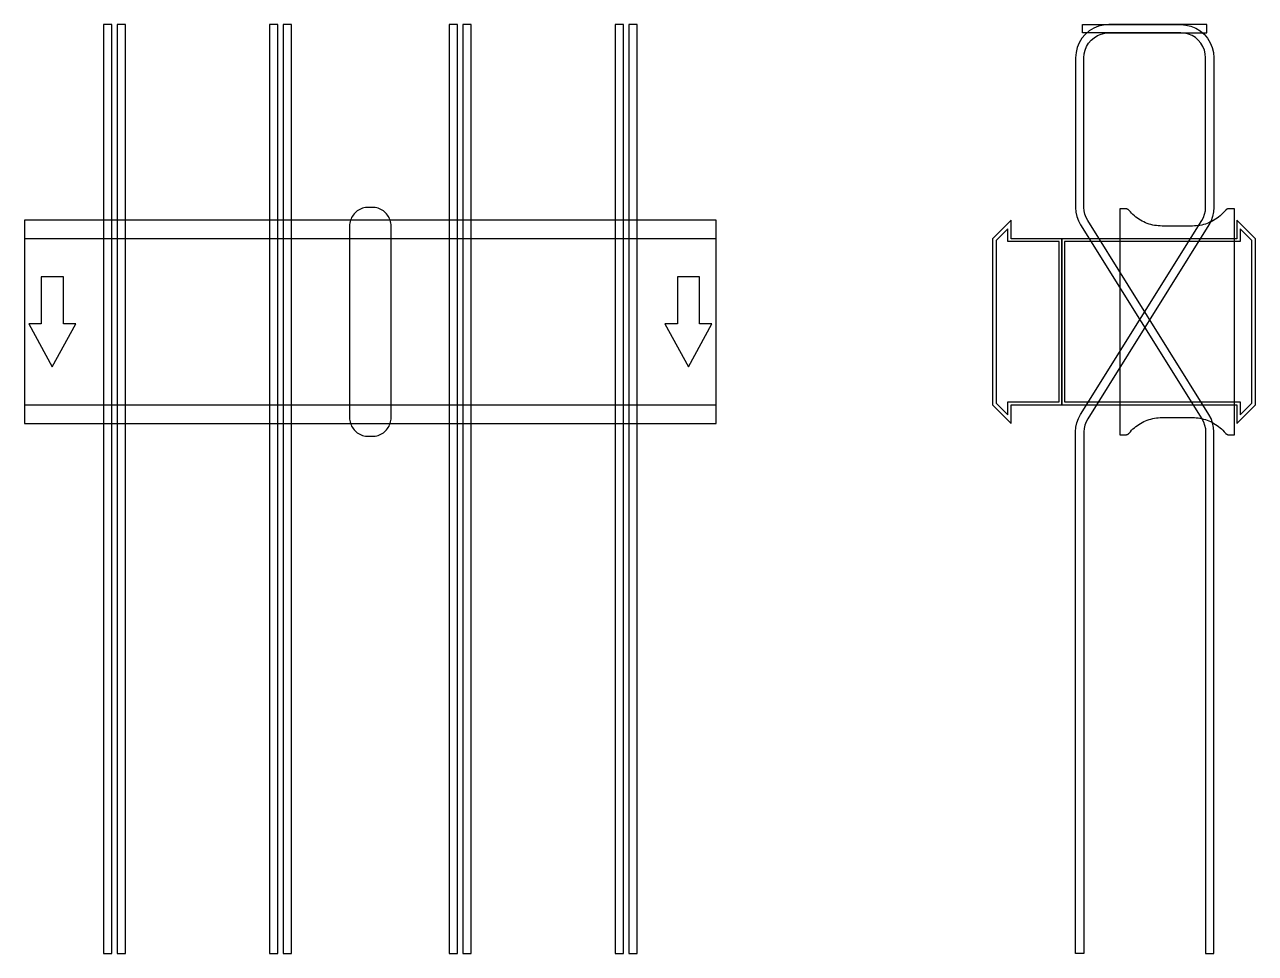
# Model space of a CAD drawing. Extents: x 0 to 890, y -457 to 215.
import ezdxf

# ---------------------------------------------------------------- set-up
doc = ezdxf.new("R2010")
doc.units = 0
doc.layers.add('Halfen', color=7, linetype='CONTINUOUS')

msp = doc.modelspace()

# ---------------------------------------------------------------- linework, layer by layer
at = {"layer": 'Halfen', "color": 7}
for points in [[(63, -456.927), (63, 214.971), (57, 214.971), (57, -456.927)], [(73, -456.927), (73, 214.971), (67, 214.971), (67, -456.927)], [(183, -456.927), (183, 214.971), (177, 214.971), (177, -456.927)], [(193, -456.927), (193, 214.971), (187, 214.971), (187, -456.927)], [(313, -456.927), (313, 214.971), (307, 214.971), (307, -456.927)], [(323, -456.927), (323, 214.971), (317, 214.971), (317, -456.927)], [(433, -456.927), (433, 214.971), (427, 214.971), (427, -456.927)], [(443, -456.927), (443, 214.971), (437, 214.971), (437, -456.927)], [(760, -456.898), (760, -79.686), (760.234, -76.346), (760.93, -73.071), (762.075, -69.925), (763.647, -66.968), (851.265, 73.25), (852.444, 75.467), (853.303, 77.827), (853.825, 80.283), (854, 82.788), (854, 191), (853.778, 193.816), (853.119, 196.562), (852.038, 199.172), (850.562, 201.58), (848.728, 203.728), (846.58, 205.562), (844.172, 207.038), (841.562, 208.119), (838.816, 208.778), (836, 209), (765, 209), (765, 215), (836, 215), (839.754, 214.705), (843.416, 213.825), (846.896, 212.384), (850.107, 210.416), (852.971, 207.971), (855.416, 205.107), (857.384, 201.896), (858.825, 198.416), (859.705, 194.754), (860, 191), (860, 82.788), (859.766, 79.448), (859.07, 76.173), (857.925, 73.027), (856.353, 70.07), (768.735, -70.148), (767.556, -72.365), (766.697, -74.725), (766.175, -77.181), (766, -79.686), (766, -456.898)], [(860, -456.927), (860, -79.715), (859.766, -76.375), (859.07, -73.1), (857.925, -69.953), (856.353, -66.997), (768.735, 73.221), (767.556, 75.438), (766.697, 77.798), (766.175, 80.255), (766, 82.76), (766, 190.971), (766.222, 193.787), (766.881, 196.534), (767.962, 199.143), (769.438, 201.551), (771.272, 203.699), (773.42, 205.534), (775.828, 207.009), (778.438, 208.09), (781.184, 208.75), (784, 208.971), (855, 208.971), (855, 214.971), (784, 214.971), (780.246, 214.676), (776.584, 213.797), (773.104, 212.355), (769.893, 210.388), (767.029, 207.942), (764.584, 205.078), (762.616, 201.867), (761.175, 198.388), (760.295, 194.726), (760, 190.971), (760, 82.76), (760.234, 79.419), (760.93, 76.144), (762.075, 72.998), (763.647, 70.042), (851.265, -70.177), (852.444, -72.394), (853.303, -74.754), (853.825, -77.21), (854, -79.715), (854, -456.927)], [(265, -69.3), (265, -56.8), (265, 69.3), (264.958, 70.359), (264.834, 71.412), (264.627, 72.452), (264.339, 73.472), (263.972, 74.466), (263.529, 75.429), (263.011, 76.354), (262.422, 77.235), (261.765, 78.068), (261.046, 78.846), (260.268, 79.565), (259.435, 80.222), (258.554, 80.811), (257.629, 81.329), (256.666, 81.772), (255.672, 82.139), (254.652, 82.427), (253.612, 82.634), (252.559, 82.758), (251.5, 82.8), (248.5, 82.8), (247.441, 82.758), (246.388, 82.634), (245.348, 82.427), (244.328, 82.139), (243.334, 81.772), (242.371, 81.329), (241.446, 80.811), (240.565, 80.222), (239.732, 79.565), (238.954, 78.846), (238.235, 78.068), (237.578, 77.235), (236.989, 76.354), (236.471, 75.429), (236.028, 74.466), (235.661, 73.472), (235.373, 72.452), (235.166, 71.412), (235.042, 70.359), (235, 69.3), (235, -56.8), (235, -69.3), (235.042, -70.359), (235.166, -71.412), (235.373, -72.452), (235.661, -73.472), (236.028, -74.466), (236.471, -75.429), (236.989, -76.354), (237.578, -77.235), (238.235, -78.068), (238.954, -78.846), (239.732, -79.565), (240.565, -80.222), (241.446, -80.811), (242.371, -81.329), (243.334, -81.772), (244.328, -82.139), (245.348, -82.427), (246.388, -82.634), (247.441, -82.758), (248.5, -82.8), (251.5, -82.8), (252.559, -82.758), (253.612, -82.634), (254.652, -82.427), (255.672, -82.139), (256.666, -81.772), (257.629, -81.329), (258.554, -80.811), (259.435, -80.222), (260.268, -79.565), (261.046, -78.846), (261.765, -78.068), (262.422, -77.235), (263.011, -76.354), (263.529, -75.429), (263.972, -74.466), (264.339, -73.472), (264.627, -72.452), (264.834, -71.412), (264.958, -70.359), (265, -69.3)], [(875, -81.8), (875, 81.8), (871, 81.8), (870.846, 81.797), (870.691, 81.786), (870.538, 81.769), (870.385, 81.746), (870.234, 81.715), (870.084, 81.678), (869.936, 81.634), (869.789, 81.584), (869.646, 81.527), (869.505, 81.464), (869.366, 81.395), (869.231, 81.32), (869.1, 81.239), (868.972, 81.153), (868.848, 81.06), (868.728, 80.963), (868.613, 80.86), (868.502, 80.752), (868.397, 80.639), (868.296, 80.522), (867.41, 79.491), (866.479, 78.5), (865.505, 77.551), (864.491, 76.646), (863.437, 75.787), (862.347, 74.975), (861.222, 74.211), (860.064, 73.499), (858.876, 72.838), (857.66, 72.23), (856.418, 71.676), (855.153, 71.178), (853.867, 70.736), (852.563, 70.351), (851.243, 70.024), (849.911, 69.756), (848.567, 69.547), (847.216, 69.397), (845.859, 69.307), (844.5, 69.277), (822.5, 69.277), (821.141, 69.307), (819.784, 69.397), (818.433, 69.547), (817.089, 69.756), (815.757, 70.024), (814.437, 70.351), (813.133, 70.736), (811.847, 71.178), (810.582, 71.676), (809.34, 72.23), (808.124, 72.838), (806.936, 73.499), (805.778, 74.211), (804.653, 74.975), (803.563, 75.787), (802.509, 76.646), (801.495, 77.551), (800.521, 78.5), (799.59, 79.491), (798.704, 80.522), (798.603, 80.639), (798.498, 80.752), (798.387, 80.86), (798.272, 80.963), (798.152, 81.06), (798.028, 81.153), (797.9, 81.239), (797.769, 81.32), (797.634, 81.395), (797.495, 81.464), (797.354, 81.527), (797.211, 81.584), (797.064, 81.634), (796.916, 81.678), (796.766, 81.715), (796.615, 81.746), (796.462, 81.769), (796.309, 81.786), (796.154, 81.797), (796, 81.8), (792, 81.8), (792, -81.8), (796, -81.8), (796.154, -81.797), (796.309, -81.786), (796.462, -81.769), (796.615, -81.746), (796.766, -81.715), (796.916, -81.678), (797.064, -81.634), (797.211, -81.584), (797.354, -81.527), (797.495, -81.464), (797.634, -81.395), (797.769, -81.32), (797.9, -81.239), (798.028, -81.153), (798.152, -81.06), (798.272, -80.963), (798.387, -80.86), (798.498, -80.752), (798.603, -80.639), (798.704, -80.522), (799.59, -79.491), (800.521, -78.5), (801.495, -77.551), (802.509, -76.646), (803.563, -75.787), (804.653, -74.975), (805.778, -74.211), (806.936, -73.499), (808.124, -72.838), (809.34, -72.23), (810.582, -71.676), (811.847, -71.178), (813.133, -70.736), (814.437, -70.351), (815.757, -70.024), (817.089, -69.756), (818.433, -69.547), (819.784, -69.397), (821.141, -69.307), (822.5, -69.277), (844.5, -69.277), (845.859, -69.307), (847.216, -69.397), (848.567, -69.547), (849.911, -69.756), (851.243, -70.024), (852.563, -70.351), (853.867, -70.736), (855.153, -71.178), (856.418, -71.676), (857.66, -72.23), (858.876, -72.838), (860.064, -73.499), (861.222, -74.211), (862.347, -74.975), (863.437, -75.787), (864.491, -76.646), (865.505, -77.551), (866.479, -78.5), (867.41, -79.491), (868.296, -80.522), (868.397, -80.639), (868.502, -80.752), (868.613, -80.86), (868.728, -80.963), (868.848, -81.06), (868.972, -81.153), (869.1, -81.239), (869.231, -81.32), (869.366, -81.395), (869.505, -81.464), (869.646, -81.527), (869.789, -81.584), (869.936, -81.634), (870.084, -81.678), (870.234, -81.715), (870.385, -81.746), (870.538, -81.769), (870.691, -81.786), (870.846, -81.797), (871, -81.8)], [(0, -73.5), (500, -73.5), (500, 73.5), (0, 73.5)], [(750, -60), (750, 60), (713.5, 60), (713.5, 73.5), (700, 60), (700, -60), (713.5, -73.5), (713.5, -60)], [(890, -60), (890, 60), (876.5, 73.5), (876.5, 60), (750, 60), (750, -60), (876.5, -60), (876.5, -73.5)], [(748, -58), (748, 58), (711, 58), (711, 67.25), (702.5, 58.75), (702.5, -58.75), (711, -67.25), (711, -58)], [(887.5, -58.75), (887.5, 58.75), (879, 67.25), (879, 58), (752, 58), (752, -58), (879, -58), (879, -67.25)], [(0, -60), (500, -60), (500, 60), (0, 60)], [(20, -32.5), (37, -1.5), (28, -1.5), (28, 32.5), (12, 32.5), (12, -1.5), (3, -1.5)], [(480, -32.5), (497, -1.5), (488, -1.5), (488, 32.5), (472, 32.5), (472, -1.5), (463, -1.5)]]:
    msp.add_lwpolyline(points, close=True, dxfattribs=at)

doc.saveas('drawing.dxf')
